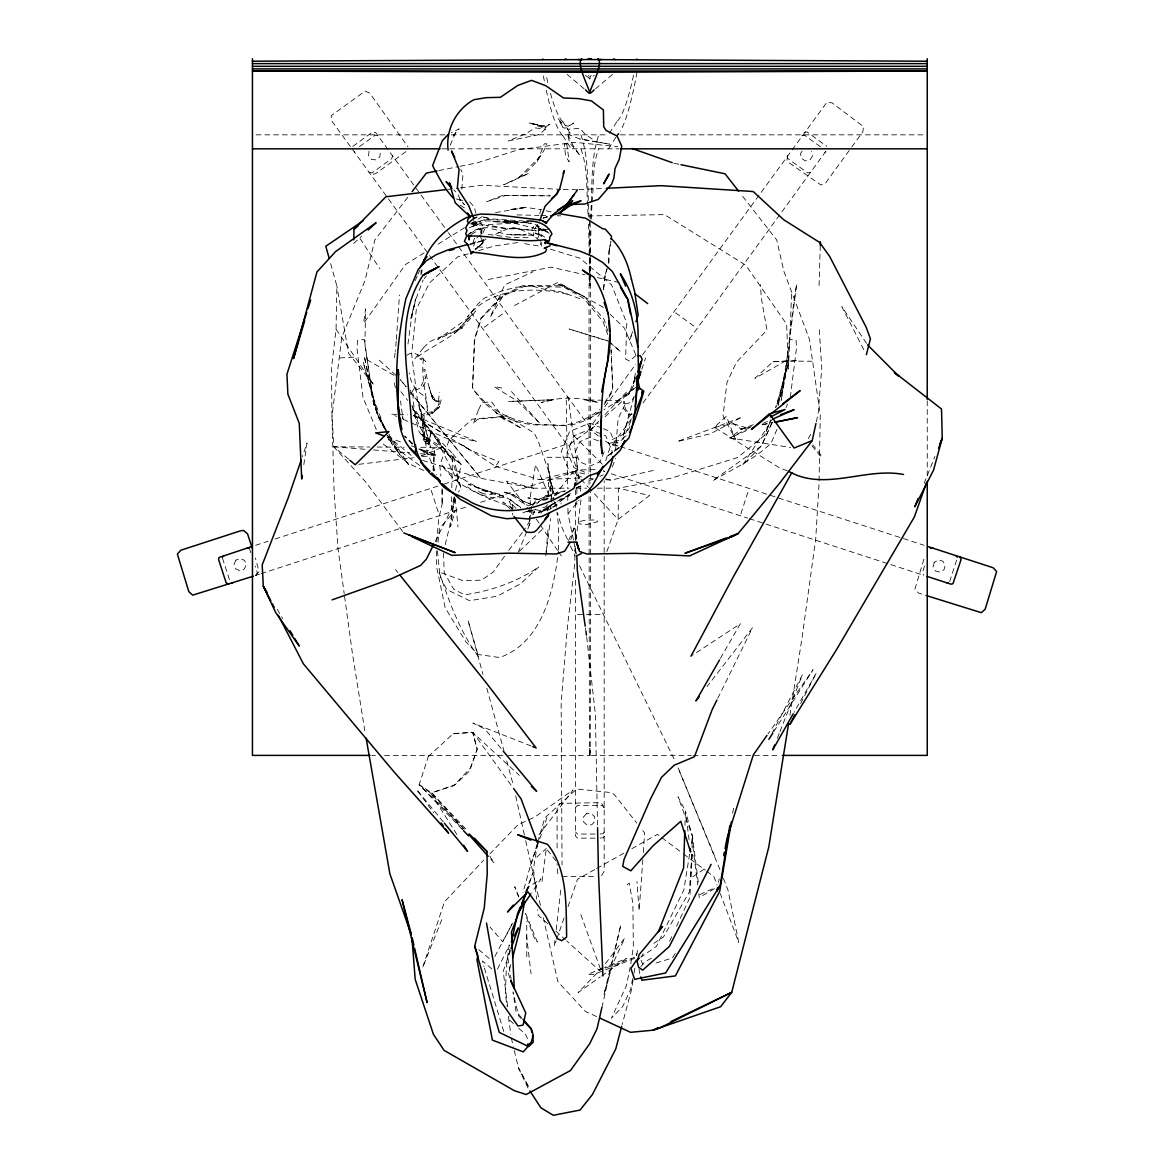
<?xml version="1.0" encoding="UTF-8"?>
<svg xmlns="http://www.w3.org/2000/svg" width="1174" height="1174" viewBox="0 0 1174 1174"><rect width="100%" height="100%" fill="white"/><g stroke="black" fill="none" stroke-linecap="round" stroke-linejoin="round"><path stroke-width="0.75" stroke-dasharray="5 3.75" d="M436.655 550.899L436.64 566.954L445.166 607.78L465.843 641.752L477.921 654.476L499.698 657.528C542.124 642.325 553.541 591.784 558.354 551.985M528.417 222.913L504.233 220.624L544.076 230.706L544.076 227.932L543.826 229.634L548.684 229.268M575.201 546.556L574.732 564.166L567.482 626.534L561.157 702.595L562.038 864.915M576.83 504.893L576.845 501.225M576.86 493.902L576.874 486.579M576.889 484.745L576.948 457.288L543.489 457.302M589.906 285.575L590.038 272.794M590.067 270.959L590.317 254.89M402.697 531.484L366.083 482.397L333.768 446.78L331.875 412.456L331.552 367.389L336.072 329.307L336.85 285.884L330.129 261.773M590.346 253.114L590.992 227.609M451.608 496.734L451.344 509.355L434.424 543.107M451.799 487.724L452.518 453.487L434.16 434.629L411.766 407.936M526.788 956.619L526.744 921.341M442.099 488.751L442.143 504.937L442.084 487.063M548.346 495.516L548.698 482.455L551.105 496.837M590.243 222.517L589.73 240.861A177.421 11.021 90 0 0 589.216 271.121M433.749 471.009L434.336 450.655L432.971 471.625M819.07 285.531L820.274 245.439M684.97 825.278L685.44 811.043L678.029 796.764L692.484 836.314L698.486 884.007M590.346 219.054C592.973 191.289 589.686 161.249 598.799 134.834M591.329 219.054L591.99 203.616M480.797 233.01L480.914 230.075L473.768 222.781M481.267 232.657L481.384 229.81L475.397 221.431M537.692 224.674L539.013 234.374L537.134 224.982M691.691 854.54L690.65 878.225L705.266 868.334M692 847.246L692.484 836.314L685.44 811.043L689.05 839.557M588.115 215.957L664.484 214.622L745.842 265.236L786.639 324.259L788.458 369.032L791.628 293.309M529.973 507.491L529.136 525.776L527.757 529.122M530.061 505.656L530.56 494.68L535.564 464.669L552.015 502.223M420.996 274.863L421.231 270.064M592.078 201.899C594.117 184.421 591.975 165.108 598.828 148.819M692.205 854.29L689.857 897.611L676.356 926.712M558.457 550.18L558.531 525.688L556.975 512.231M550.767 508.636L550.973 505.568L549.667 507.843L561.377 503.69M642.838 859.573L639.126 910.745L636.954 881.571M643.308 852.471L644.614 832.924L641.224 828.653M396.254 341.252L395.3 351.378M396.372 339.477L399.468 295.041M461.852 189.293L462.996 173.825L460.751 169.35M692.044 854.246L689.285 891.991L663.413 937.028L652.069 944.498M546.101 552.323L548.302 526.304M436.655 541.977L438.709 519.128L442.158 503.866M438.562 400.98L439.384 392.204M369.076 151.064L368.563 155.746L371.512 159.4L376.179 159.913L379.848 156.964L380.347 152.297M438.005 542.124L439.546 528.212L455.292 510.529L450.567 526.656L454.91 495.076M554.92 940.653L554.289 946.068L556.08 940.917M556.168 929.852L561.128 886.605M394.537 357.762L395.11 352.978M421.657 273.19L422.053 269.961M509.164 944.791L506.332 968.007L505.378 994.217L507.036 1006.456M576.067 539.512L581.101 498.95M531.587 506.317L529.136 525.776L530.927 520.933M545.807 555.786L550.591 518.57M790.307 397.326L796.456 348.355L796.119 340.284L789.618 339.242L796.691 284.079C789.354 324.89 789.383 368.005 775.955 407.349M542.036 881.395L546.292 848.523L555.772 860.762M407.965 344.055L410.856 322.468L415.581 298.959L410.695 319.005L416.124 298.504L423.11 279.984M789.412 343.909L781.194 400.378L788.635 356.749L778.024 405.118M303.831 464.625L307.03 443.024L302.349 456.701M630.834 963.605L633.329 946.934L632.889 903.452L629.235 883.053L625.346 886.341M633.021 980.231L631.715 989.08L622.161 1024.594M634.077 973.158L634.855 967.846M636.704 955.475L637.482 950.162L636.572 955.489M789.926 715.23L802.224 636.66L815.754 538.572L818.997 484.407L820.274 414.906L809.444 339.227L783.924 271.517L776.733 239.966L740.794 193.945M537.545 843.71L533.495 868.643L536.577 899.079M689.593 854.173L683.84 889.892L656.486 946.361L640.755 957.265M691.325 843.46L692.484 836.314L692.704 845.265L697.679 884.873M454.617 496.822L449.642 526.642L444.726 546.614M632.566 978.588L630.717 989.256L622.675 1006.529L611.39 1018.24L626.344 985.808L630.233 966.98M718.488 882.334L719.192 878.783M509.854 949.384L507.916 958.336L511.13 979.512M454 497.262L451.344 509.355L456.011 498.319M455.512 490.35L461.206 464.434L452.518 453.487L460.678 487.283L458.682 492.009M816.312 421.833L818.175 413.307L821.771 368.137L819.217 329.013M732.547 813.2L733.706 807.903M601.895 1007.512L620.826 924.863L603.832 995.038L612.74 963.825L624.788 937.997L604.184 965.321M547.51 510.91L548.772 505.656M480.68 235.945L482.47 228.534L481.179 233.435M778.23 405.25L788.59 362.898L775.662 407.642M633.931 397.135L622.954 436.699L629.132 416.858L632.889 412.001M510.822 964.573L508.547 973.334L509.809 978.661M575.524 807.448L577.564 805.393L602.13 805.393L604.17 807.448M604.17 832.014L603.157 833.775L596.862 834.054M604.17 836.108L603.157 837.869L596.862 838.148M539.717 213.947L541.405 207.725M547.025 817.574L529.914 867.439L522.944 892.578M570.843 539.6L574.013 527.948L576.537 542.593M537.208 843.93L529.914 867.439M537.721 842.198L544.824 817.867L576.757 789.016L611.346 792.611L614.193 794.505L636.719 822.959M508.342 755.396L589.436 755.396L589.847 748.41L590.258 755.396L691.339 755.396M590.258 755.396L590.654 492.273M462.218 829.343L419.147 784.76L428.363 756.438M605.755 460.619L610.627 445.606L613.21 444.286L924.041 545.279M740.897 513.757L748.498 490.394M923.894 559.235L914.913 589.143L918.42 592.973L927.24 595.834M924.54 566.059L922.368 572.721L923.689 575.304M949.634 581.585L956.678 559.895M614.574 451.55L615.704 448.13L618.14 418.575L625.918 402.902L624.553 403.328L628.648 403.298L631.773 400.892L634.224 396.416M641.738 369.428L645.627 357.909M526.715 890.846L533.011 872.59L525.937 891.374M606.885 551.604L618.111 519.422L618.522 488.164L671.058 478.2L737.595 457.567L764.612 435.305L770.614 420.512L764.612 435.305M510.47 950.412L503.235 971.191L507.74 1007.307M556.681 939.215L565.032 915.221M568.025 906.651L577.564 879.238L595.13 869.362M533.319 514.476L534.522 511.248L533.025 514.344M632.625 331.67L629.44 340.093L632.419 333.489M527.199 890.552L528.461 887.236L540.994 878.812L531.837 892.416M568.598 540.627L574.013 527.948L575.906 535.388M787.314 155.599L787.769 158.461L807.639 172.901L810.5 172.446M824.94 152.576L825.322 151.578M780.622 395.843L783.249 389.034L775.926 407.202M787.578 155.232L786.991 160.398L788.649 162.467L820.949 185.052L825.674 182.909L850.358 148.922M537.31 161.498L544.266 143.8L546.893 143.83C539.35 163.025 523.09 178.11 503.631 184.67L528.828 173.238L518.38 178.257L540.524 155.966M591.094 75.268L589.436 78.981L594.293 75.312M777.349 738.211L779.331 733.192M779.991 731.519L802.458 674.668L772.243 732.87M441.762 919.653L422.625 967.655L444.476 901.837L483.688 860.234M924.158 483.38L934.886 456.569M412.001 405.382L419.074 431.738L423.565 437.491L423.242 434.307L422.42 435.407L423.095 438.959L424.43 439.281L424.68 434.6C416.139 423.242 413.131 407.583 412.925 393.598L415.42 389.973L422.391 387.669L427.204 378.762L425.311 369.869L423.814 369.208L425.56 378.057L425.678 377.309L421.143 385.732M518.145 552.514L527.082 530.795M527.097 890.523L528.461 887.236L524.969 891.36M611.052 454.954L612.358 451.77L605.769 435.848L589.847 429.244L573.925 435.848L567.336 451.77L573.925 467.692L588.247 473.621M604.17 451.77L599.973 461.896L589.847 466.093L579.721 461.896L575.524 451.77L579.721 441.629L589.847 437.432L599.973 441.629M612.212 466.973L615.704 458.52M776.939 429.346L771.303 442.833C754.339 459.724 732.723 469.013 712.457 480.958L761.295 446.032L772.375 422.068M786.081 407.437L787.49 404.061M450.2 145.238L455.776 132.046L453.502 135.553L459.166 128.832L451.447 132.721M415.141 280.821L417.298 275.773M635.251 377.881L628.457 394.728L629.91 391.456L623.071 398.397L629.528 393.628L634.679 383.37L635.428 373.171L633.212 383.986L635.457 379.114M418.017 274.085L419.852 270.064M771.729 423.359L761.295 446.032L742.511 465.271L772.184 419.705M669.62 941.269L671.866 936.412M530.032 520.537L523.751 530.765M482.763 233.244L485.023 228.578L477.642 219.538M717.74 698.369L752.505 627.738L707.056 686.541M537.208 239.041L538.983 235.46L539.233 229.546L538.631 230.676L542.05 227.11M630.966 420.718L623.071 439.281L616.555 443.009L617.862 442.789L615.015 442.29M497.424 969.137L509.487 945.349M800.609 703.564L816.341 672.966L794.094 712.236M474.531 238.073L472.829 243.179L473.562 246.276L476.116 238.938L479.564 235.314M511.82 924.54L502.751 941.783L489.998 927.093M494.87 956.443L512.539 923.102M629.851 426.588C626.887 434.82 617.729 436.464 610.994 440.294M532.952 505.216L535.623 500.418L549.902 495.061L564.87 491.348M808.255 438.606L811.674 432.56M414.525 387.875L411.208 393.231M720.425 658.379L740.368 623.746L692.469 655.224M641.576 956.561L643.176 953.787M607.736 334.487L602.908 321.338L583.801 298.431L564.239 287.263L525.277 285.913L502.898 296.068L490.072 317.42L504.717 284.93L533.069 271.722M436.728 447.397L423.799 452.049L421.378 456.011L442.187 447.338L461.206 464.434L421.378 434.219L442.187 447.338L418.663 447.294M604.698 402.726L612.872 389.372L611.155 349.911M537.252 224.85L533.862 230.353L533.642 236.033L531.954 229.077L534.992 224.616M604.214 404.604L612.755 391.015L611.038 349.867M773.798 731.593L813.068 669.679L768.016 733.926M609.365 133.381L616.878 121.656M608.47 148.819L616.937 135.597M675.285 953.449L672.306 958.013L653.83 963.678M802.15 151.153L800.433 153.779L801.387 158.373L805.32 160.941L809.928 159.987L812.496 156.054L811.542 151.446M504.541 556.227L493.036 572.281L481.34 580.161L463.216 580.763L439.105 572.002C449.084 601.602 459.841 631.539 478.581 656.912L468.059 620.503L482.969 674.272M508.724 550.386L522.65 532.115M411.678 423.051L463.759 445.812L495.487 466.327L498.803 461.734L469.556 449.847L412.749 415.053L476.952 441.629L443.655 433.793L412.749 415.053M600.692 412.47L589.568 428.231L590.405 430.095L601.763 438.357M604.889 406.688L635.809 364.131M642.545 354.856L826.848 102.343L831.97 102.842L863.448 126.572L862.861 131.723L851.385 147.528M631.392 418.971L612.314 444.755L610.275 444.535L603.187 439.384M643 402.99L827.347 149.259M538.998 834.802L573.132 789.941L535.373 816.693L517.91 824.882L490.028 853.689M407.73 197.32L374.844 240.039L364.967 280.63L341.795 337.276L331.948 416.521L334.076 490.541L337.98 548.302L344.202 593.692M540.744 513.17L547.539 504.526M640.931 966.657L644.79 961.799L652.612 957.632M573.484 540.04L568.011 513.801L579.105 499.948M424.21 278.634L426.426 275.963M598.711 421.173L588.761 431.606L598.27 422.978M604.933 414.657L628.56 389.9M502.898 296.068L481.369 318.315L474.736 339.491L472.579 387.934C487.856 413.835 519.422 427.776 548.889 424.592C566.939 427.879 585.65 420.952 599.679 409.638M603.098 966.76L578.092 992.617L600.075 977.091M601.616 875.672L604.17 871.152L604.17 480.753M519.466 551.237L543.283 528.432M536.738 503.866L539.306 501.415L536.533 503.734M353.741 243.429L361.621 236.121M787.343 470.877L779.096 467.575L714.379 427.336L726.354 416.271L735.408 439.325L723.008 415.757L726.985 382.475L736.406 362.238L766.974 330.099L761.339 298.137L760.4 284.636M475.661 249.358L483.072 242.534L476.086 249.064M796.53 360.506L772.947 361.783L754.926 378.322L785.303 361.137L811.909 361.225M428.246 756.614L453.369 733.545L472.784 732.312L512.48 787.006M536.782 857.167L546.292 848.523M605.05 416.814L622.704 400.774L584.608 399.806L598.652 402.638C579.677 396.768 560.233 396.592 541.273 402.55L553.702 399.747L508.562 401.464L553.702 399.747M612.49 74.446L595.556 88.798M475.132 249.211L482.793 243.018L483.277 239.496L482.866 243.4L475.631 248.976M804.161 132.413L807.022 131.958L826.892 146.398M801.754 135.729L804.616 135.274L823.062 148.687M618.889 447.294L606.797 456.525L619.623 447.749M471.464 234.404L481.237 228.534L487.43 227.741C480.137 227.418 472.99 230.075 467.575 234.947M469.497 233.714L478.449 228.989M552.91 507.388L571.254 492.875L560.937 500.095L569.772 495.311L552.631 503.807L538.279 512.862L550.048 507.638L541.933 510.837L535.52 509.677L527.199 511.424L535.52 509.677L528.828 510.705M753.326 424.724L741.41 429.112L729.846 437.931L790.601 447.47M633.667 388.814L614.486 403.225L604.038 409.609M486.036 238.953L482.896 241.286L481.81 243.708L482.411 240.435L480.313 236.708M636 355.458L629.66 361.064L625.595 359.068L626.784 323.114L611.551 284.827L579.927 258.207L550.357 249.137M635.618 387.537L614.486 403.225L622.704 400.774M352.802 146.398L372.672 131.958L375.533 132.413L447.338 231.234M359.464 146.618L375.078 135.274L377.94 135.729M405.94 151.637L376.135 173.297L373.655 174.222L368.93 172.079M484.202 327.267L504.086 312.827M626.138 435.803L620.958 439.546L615.895 441.277M561.407 498.422L553.409 504.174L542.902 507.74M607.765 331.083L604.258 319.577L584.52 296.758L563.681 285.84L523.281 285.429L501.562 295.907L480.812 318.301L474.355 339.535L472.579 387.934C490.204 413.409 522.841 426.72 553.306 424.724C570.124 428.334 587.602 421.466 600.413 410.636M601.543 976.064L626.446 958.468L604.61 967.435M256.005 575.304L257.326 572.721L255.154 566.059M255.58 575.451L259.087 571.621L255.374 557.929M424.122 252.865L405.558 264.473L363.661 323.305L365.569 308.85L364.938 343.733L373.596 403.768L379.055 418.839L385.351 429.743M438.063 244.177L464.376 227.741M470.569 223.882L486.036 214.226M589.099 418.736L602.541 410.518M406.762 355.311L409.99 353.418L414.143 353.169L419.632 355.575L425.707 361.475L419.793 358.892L423.917 356.984C420.219 375.225 426.47 393.011 427.688 411.105L425.237 396.372C416.403 392.043 410.152 382.885 409.565 373.024M714.526 888.689L699.264 897.479L698.809 893.869M596.715 868.466L623.849 853.204M631.832 848.714L657.367 834.362L660.272 836.534M526.832 511.893L529.136 510.631M514.461 305.548L557.973 282.303L602.409 306.796L604.992 309.29M427.894 443.611L425.766 443.728L425.179 440.309M749.335 427.894L729.846 437.931L749.628 429.229M531.807 504.556L551.296 495.149L547.891 463.539L553.541 499.537M495.516 234.301L506.596 229.253L513.552 227.551C522.459 229.766 531.426 233.743 538.528 239.511M699.821 894.603L713.939 888.131M762.821 423.432L771.069 419.808M589.847 480.43L593.222 479.036M599.973 476.233L603.363 474.839M602.937 968.124L587.807 974.332L594.044 974.361L635.662 957.94M502.677 195.354L486.418 201.811L505.979 195.398L550.254 195.853L502.677 195.354L505.979 195.398M608.998 443.699L612.593 442.407M576.258 487.944L582.642 485.449L576.243 487.65M522.9 512.833L528.799 510.573M551.457 508.503C543.973 512.26 534.742 513.405 526.832 510.719M634.752 957.236L599.283 970.355L566.704 940.932M475.778 222.282L490.541 218.804L523.178 220.961M255.653 545.279L268.098 541.243M275.068 538.983L442.275 484.657M443.992 484.099L566.484 444.286L569.067 445.606L576.654 468.969L575.348 471.552L479.843 502.575M255.829 575.363L259.527 574.159M261.039 573.675L468.382 506.302M468.837 245.117L484.466 240.127L469.218 244.104M543.489 218.071L546.967 216.985M543.18 218.173L547.466 216.838M468.191 253.819L457.669 256.945L429.493 282.949L416.344 309.173L411.648 354.137L417.577 401.435L430.609 447.47L418.663 401.978L427.292 452.636L436.39 474.531M478.698 250.693L494.459 245.997L517.866 242.548M714.379 427.336L733.222 423.726L741.41 429.112L751.448 426.676M565.53 490.747L545.484 495.575L544.34 497.101L545.367 495.824L544.795 496.646L557.004 494.371M471.317 223.808L484.965 219.626L500.432 220.052M495.487 466.327L539.35 479.667L573.587 471.346L587.866 474.692M543.709 217.63L547.172 216.808M605.623 479.74L611.067 480.122L656.78 469.659M495.589 212.611L526.04 207.387L541.346 209.75M741.41 429.112L750.171 427.321M762.454 424.827L772.962 422.669M438.768 170.612L458.227 166.664M460.003 166.312L477.701 162.731L518.453 149.729L574.717 142.362L617.759 146.618M488.193 279.485L551.105 267.173L584.916 274.804M762.073 424.592L772.697 422.523M547.187 499.698L543.856 500.197L527.83 497.893L540.876 499.698L554.055 498.158M617.891 445.827L611.199 445.518M447.646 189.41L458.55 188.104M460.369 187.884L482.162 185.287L560.658 189.381M358.818 464.317L413.175 457.831M422.244 456.745L436.743 455.013L418.061 448.263M453.252 733.735L472.682 732.488L519.348 775.383M539.35 479.667L580.25 477.935M479.418 225.085L517.969 222.913L504.233 220.624L531.866 223.236M339.858 357.938L355.311 357.087M772.947 361.783L785.303 361.137M577.08 189.689L562.478 189.484M578.914 189.601L602.658 188.471M503.984 497.321C490.849 499.493 477.891 494.665 467.369 486.799M256.093 134.834L445.871 134.834M451.286 134.834L607.971 134.834M620.371 134.834L925.42 134.834M441.923 148.819L449.216 148.819M449.701 148.819L618.801 148.819M595.115 469.629L576.537 469.908L575.524 471.669L575.524 480.812M422.611 460.384L480.753 478.302L533.554 488.208L568.95 488.193M576.038 488.179L586.662 488.179M597.273 488.179L618.522 488.164L649.486 495.531L618.111 519.422L589.656 488.707M577.564 614.589L584.579 614.589M586.34 614.589L602.13 614.589M371.791 755.396L375.431 755.396M384.544 755.396L502.927 755.396M693.159 755.396L780.578 755.396M595.115 834.054L577.564 834.054L575.524 832.014M595.115 838.148L577.564 838.148L575.524 836.108L575.524 576.889M562.214 876.376L595.79 876.376M348.502 459.122L333.768 446.78L369.898 447.001M377.118 447.045L404.208 447.206M522.401 195.764L528.007 195.867M517.044 214.901L538.925 215.385M540.744 215.414L548.038 215.576M557.151 215.781L560.79 215.855M396.827 414.437L391.514 414.231L396.563 416.447M398.602 414.51L407.437 414.848M543.254 497.732L551.017 498.612M488.281 234.374L511.571 237.486L531.69 237.735M589.319 478.581L592.943 478.831M333.768 446.78L366.288 449.378M373.508 449.965L409.638 452.841M420.483 453.722L436.743 455.013L423.799 452.049M477.524 246.775L486.491 247.567M533.334 235.211L510.895 234.844L526.245 234.771L506.933 234.345L494.489 231.337M523.369 221.343L527.977 221.93M525.394 222.693L486.711 220.859L468.969 227.859L477.921 224.014L474.648 225.159L471.654 224.19M528.227 223.104L531.059 223.53M524.661 243.664L541.654 246.481M596.363 141.863L609.776 144.153L579.927 138.987L569.713 134.951L567.071 127.981L567.585 129.272L580 128.377L585.092 134.203L596.363 141.863L579.927 138.987M501.768 387.992L494.049 386.628L517.558 401.17L539.996 423.521L509.428 389.269M567.218 294.087C533.554 286.691 490.644 287.351 467.443 316.936L477.598 304.404L484.084 298.24L502.237 290.77L516.164 287.248L532.292 285.898L539.233 288.334L560.658 291.739L580.925 299.062M472.08 222.884L476.527 223.735L474.501 222.634L473.68 220.609M632.14 414.554L628.721 413.879L629.748 414.671L625.331 408.831L624.377 401.347L623.482 401.757L623.673 408.523L628.971 415.464M491.877 228.842L501.738 231.161M673.92 163.245L679.203 164.345M546.262 210.836L551.178 211.922M597.375 277.607L620.518 282.831M605.711 478.86L611.067 480.122M426.103 440.47L429.053 441.835M533.554 488.208L506.39 481.12L528.476 509.134M537.575 233.919L545.103 237.486L541.214 234.58L535.021 233.039L541.419 236.605M462.761 200.519L459.401 199.507L464.42 204.628L460.135 199.477L457.508 193.607L453.795 189.836M504.703 492.185L513.772 494.944L523.046 501.078L532.82 505.04L523.046 501.078L513.713 495.002L504.703 492.185C514.271 494.019 519.95 503.47 529.298 505.774M607.09 340.636L569.111 328.984L608.176 341.15M733.222 423.726L746.136 427.718M456.187 198.876L464.112 201.341M563.681 285.84L556.799 283.668L584.52 296.758M611.258 473.797L747.618 518.101M749.364 518.659L923.865 575.363M545.866 231.058L544.34 230.53L548.757 233.083L546.952 232.056M387.523 437.212L402.799 442.745M411.282 445.812L416.374 447.646M531.132 746.004L472.902 723.081L484.789 728.907L502.09 749.716M601.675 428.011L589.847 423.11L569.581 431.504L561.187 451.77L569.581 472.036L581.409 476.938M603.363 428.701L610.113 431.504L617.113 448.395M403.284 419.382L410.005 422.317M535.124 224.41L546.101 230.574M596.671 1016.625L585.371 1011.401L557.885 981.625L543.283 917.745M470.407 483.6L482.059 489.382L502.589 495.135L503.455 496.22L492.023 493.696L468.485 484.26L505.172 496.837L510.837 500.168L513.038 508.21M544.076 230.706L537.443 226.92L542.52 231.278M366.919 359.743L394.625 375.651M418.825 448.923L428.936 454.676L419.118 448.453M423.829 470.51L409.256 463.906L381.888 442.98M603.465 470.965L604.346 471.552M464.009 828.873L419.221 784.672L431.856 792.949L465.696 828.903M460.208 205.157L464.522 208.003M467.428 481.868L461.191 477.627L449.73 473.254L441.453 464.625C457.244 488.457 486.315 496.822 511.321 507.447L512.979 509.78M463.759 445.812L469.556 449.847M412.265 444.198L403.695 435.554M419.147 784.76L430.682 793.052L462.776 829.358M675.608 312.827L695.492 327.267M412.705 443.757L405.412 436.346M419.529 465.359L392.938 445.9L388.168 436.17M520.61 507.329L510.206 499.581L520.874 508.181M661.725 837.62L682.021 852.808M683.473 853.894L705.222 870.183M706.675 871.269L713.924 876.684L717.109 885.123M585.4 75.312L590.258 78.981L588.6 75.268M369.194 172.446L372.055 172.901L391.925 158.461L392.38 155.599M426.793 438.372L423.741 435.745L424.43 439.281M584.138 88.798L567.203 74.446M386.98 435.51L414.055 457.743M491.803 968.917L482.426 960.992L483.996 966.701M609.57 342.324L620.65 351.76L608.822 341.164M478.772 949.634L489.631 958.894M513.39 1023.552L509.311 1019.942L508.87 1016.332M518.835 1028.38L525.629 1034.397L528.271 1040.502M379.305 360.257L397.913 377.089M547.7 923.762L538.206 915.177L537.663 909.806M555.845 931.114L565.354 939.699M547.113 231.527L549.153 233.435M510.441 509.252L502.927 502.046L511.321 507.447L512.921 515.151M610.142 314.28L624.348 328.001L636.719 357.013M573.925 435.848L603.216 465.139M521.109 1018.577L518.615 1015.98L513.155 992.881M515.885 508.254L509.149 501.093L512.759 508.371M579.765 478.023L573.587 471.346L554.333 495.868L550.048 479.241L553.761 492.596M580.998 479.359L588.423 487.371M464.229 829.358L431.856 792.949L455.233 784.614L469.453 771.083L477.246 749.159L472.784 732.312M490.6 859.03L494.195 863.066L489.705 855.861M469.659 201.825L474.252 207.02L475.954 213.286M580.895 134.834C590.008 161.249 586.721 191.289 589.348 219.054M580.866 148.819C588.644 169.599 585.973 193.622 588.247 215.634M521.814 1017.931L515.958 1011.269L513.009 991.854M443.229 821.844L416.594 789.471L433.676 812.819M406.131 386.745L400.393 379.701L406.072 386.833M410.724 392.38L480.753 478.302L410.621 392.527M811.924 445.724L819.819 455.527L822.358 456.759L812.819 444.873M395.506 569.595L397.795 572.457M529.577 510.543L535.109 517.543M412.866 409.359L451.741 459.063L460.678 487.283L434.16 434.629L451.741 459.063L412.074 406.175M400.906 391.661L407.598 400.378M448.409 232.716L589.744 427.248L589.289 430.095L569.405 444.535L566.558 444.08L351.349 147.88M350.336 146.486L331.743 120.893L331.156 115.742L365.114 91.073L369.839 93.23L407.994 146.911M536.21 518.952L539.248 523.428M540.26 524.91L557.459 550.283M558.472 551.765L562.522 557.738M336.072 329.307L374.154 385.38L348.561 353.301L336.85 285.884M866.573 343.41L841.846 306.693L864.739 351.481M359.963 238.41L379.862 268.817M387.875 432.546L379.055 418.839L363.206 362.047L377.074 413.468L384.999 429.684M388.858 434.072L408.479 464.522L392.938 445.9L388.477 436.17M562.816 121.656L571.268 134.834M562.757 135.597L571.224 148.819M456.877 834.509L430.682 793.052L453.634 785.802L470.481 767.943L477.143 749.335L472.682 732.488M277.123 609.233L282.655 618.449M388.946 435.98L399.747 454.661L389.284 435.657M385.791 429.317L377.074 413.468L364.248 356.03L373.596 403.768L385.498 429.699M579.53 565.721L675.079 761.016M527.962 1087.931L518.438 1067.9L513.39 1046.724M567.512 539.482L561.495 526.363L557.518 512.95M570.505 546.042L575.011 555.889M387.728 437.139L389.225 440.426L387.317 435.29M540.73 241.389L541.801 243.752L541.405 247.303L540.319 242.989M714.761 856.301L678 767.649L720.733 871.563M376.296 429.493L363.001 397.472L356.999 348.517L357.615 340.401L364.101 339.345L372.657 395.99L386.686 433.588M518.82 896.731L514.711 886.693L518.615 896.863M525.659 913.46L537.281 941.915L534.83 939.288L525.101 913.842M641.092 960.2L643.088 965.131M723.389 878.343L728.027 890.215L738.754 942.414L720.293 893.546M354.372 151.578L354.753 152.576M580.866 914.693L600.486 969.122M574.761 550.092L575.759 552.939M473.841 223.97L474.56 226.054M431.196 490.394L438.797 513.757M249.739 549.359L250.81 552.705M222.473 558.222L230.06 581.585M484.392 968.124L503.91 1031.858M554.04 501.21L555.522 506.243M589.436 755.396L589.04 495.927M486.814 688.155L503.895 750.568M506.728 760.972L513.346 785.245M603.906 470.657L604.17 471.669M604.17 807.903L601.616 803.383L599.063 802.678L559.646 803.383L557.092 807.903L557.092 851.634M557.782 873.764L557.092 863.609M394.215 382.959L396.313 391.558M402.183 415.64L403.02 419.074L400.525 401.038M552.661 488.736L548.067 469.673L537.868 440.235L534.126 433.015L507.051 416.08L472.212 419.162L449.26 439.839L439.766 465.271L440.925 476.174M511.292 1037.904L512.965 1044.963M540.436 905.33L525.659 840.701M515.724 795.987L525.262 838.926M573.851 541.786L576.405 554.04M555.522 502.325L556.388 507.183M638.994 969.078L639.771 973.598M364.85 730.903L352.435 653.58L344.452 595.497M585.444 627.958L585.943 631.539M508.459 1016.933L510.822 1034.411M578.943 479.021L568.245 397.326L566.206 397.017L567.614 488.252M579.897 486.285L580.837 493.55M575.465 533.539L576.317 540.774M526.466 934.944L531.059 973.76M586.662 636.924L595.365 713.939L597.537 825.777M437.418 550.914L440.015 576.346L446.722 589.509L469.585 600.677L497.028 596.231L520.405 583.874L538.895 566.793C517.264 581.981 490.673 591.006 464.625 594.807L453.78 589.348L444.212 572.472L443.493 551.604M551.296 495.149L551.839 500.462M455.248 498.612L458.007 526.95M410.665 389.988L410.988 395.447M588.57 224.19L589.671 274.613M589.407 220.756L589.964 240.861A177.421 11.021 90 0 1 590.287 256.695M567.717 495.56L567.805 501.034M567.923 508.327L568.011 513.801M589.686 276.448L589.788 285.575M927.24 400.789L927.24 477.833M590.654 472.139L590.654 305.651A177.421 11.021 90 0 0 590.507 272.955M590.654 473.973L590.654 483.116M589.04 472.139L589.04 305.651A177.421 11.021 90 0 1 589.187 272.955M589.04 479.462L589.04 484.95M575.524 489.822L575.524 495.413M575.524 502.516L575.524 540.612M575.524 548.361L575.524 553.834M556.153 495.296A6.795 1.159 -14.1 0 1 562.595 492.009M633.52 75.297A1236.604 76.78 -90 0 1 616.878 121.729M562.757 135.656A1248.094 77.484 -90 0 1 545.969 88.784M544.325 80.815A1248.094 77.484 -90 0 1 542.696 72.26M590.317 258.471A177.421 11.021 90 0 1 590.478 271.121M562.816 121.729A1236.604 76.78 -90 0 1 549.858 90.897M547.803 82.591A1236.604 76.78 -90 0 1 546.174 75.297M636.998 72.26A1248.094 77.484 -90 0 1 620.342 131.077M609.438 249.02L608.176 264.898L609.086 261.758L608.851 251.427L610.935 241.33L609.438 249.02M604.874 275.861L603.304 291.284L605.432 274.364L607.721 266.483L604.874 275.861M430.286 435.451L428.657 444.447L431.812 429.302L430.286 435.451M441.204 399.85L438.929 407.407L432.135 413.409L423.256 415.757L424.137 415.053L423.843 428.172L425.061 437.227L427.996 441.057L428.055 444.066L427.116 444.021L426.514 440.602L427.996 441.057L426.588 440.793L426.617 443.831L423.55 440.015L422.082 414.774L427.175 412.426L432.326 411.839L431.284 412.602L438.738 406.072L437.961 406.879L439.59 400.099L441.204 399.85M934.255 562.287L933.022 566.837L935.355 570.916L939.89 572.149L943.969 569.801L945.202 565.266L942.869 561.187L938.334 559.954L934.255 562.287M478.39 410.122L473.298 424.034L477.51 419.206L501.415 417.005L521.828 428.554L495.663 412.47L505.715 420.982L491.671 401.948L481.986 402.594L478.39 410.122M235.901 560.13L233.978 564.415L235.636 568.818L239.936 570.74L244.324 569.082L246.247 564.782L244.588 560.394L240.288 558.472L235.901 560.13M423.3 347.988L414.701 359.097C435.04 343.028 461.646 334.972 475.455 310.978L454.441 333.372L470.891 316.188L437.682 339.374L462.439 327.884L434.512 339.359L429.302 342.06L423.3 347.988M579.09 521.696L578.694 523.795L586.09 524.69L597.507 521.74L596.715 519.803L584.182 520.39L579.09 521.696M586.457 813.699L583.302 817.177L583.537 821.873L587.015 825.029L591.711 824.808L594.866 821.33L594.646 816.634L591.153 813.479L586.457 813.699M548.038 507.579L544.677 510.866L552.631 503.807L548.038 507.579M439.648 406.615L432.135 413.409L439.648 406.615M545.543 129.052L538.969 134.628L508.357 140.953L526.055 133.587L535.021 127.907L545.543 129.052M549.872 124.415L543.679 127.981L528.491 122.624L541.038 125.97L549.872 124.415M573.704 123.094L565.076 128.215L562.684 127.452L560.189 121.083L557.929 118.471L562.331 126.146L560.189 121.083L563.153 124.547L568.055 126.249L573.704 123.094M740.207 417.9L710.446 433.793L677.119 441.615L740.207 417.9M524.264 207.46L509.032 209.779L526.04 207.387L524.264 207.46M514.74 228.372C504.923 230.442 495.751 224.953 486.007 225.643C502.619 229.268 519.466 228.27 536.269 230.852L514.74 228.372M566.807 144.035L564.401 144.006L565.574 156.23L569.185 161.836L566.807 144.035M517.969 222.913L492.258 221.563L517.969 222.913M438.21 401.405L435.774 401.303L432.722 398.837L428.055 383.619L432.722 398.837L435.789 401.024L430.726 392.688L432.722 398.837L438.21 401.405M488.707 218.335L481.692 216.618L488.707 218.335M545.954 127.276L533.069 123.622L545.954 127.276M427.351 440.177L424.357 439.208L427.351 440.177M579.457 154.851L569.449 142.509L567.497 133.469L573.059 145.547L579.457 154.851M519.231 1069.353L518.438 1067.9L529.092 1087.814L519.231 1069.353M481.032 492.816A6.985 1.453 12.2 0 0 492.214 494.269A6.985 1.453 12.2 0 0 483.218 490.732A6.985 1.453 12.2 0 0 481.032 492.816"/><path stroke-width="1.5" d="M601.587 415.611L600.501 436.728M353.8 239.892L353.99 229.282L385.894 196.792L445.841 189.63M820.274 245.439L820.377 241.8M684.794 830.605L683.591 867.968L658.423 931.701L662.562 926.521L639.17 954.579L637.233 961.917L638.568 967.229L642.677 970.135L669.297 946.523L711.106 864.372M636.895 382.475L637.144 375.944M636.719 387.376L635.237 406.571M637.614 347.255C639.83 321.808 634.943 295.07 620.342 273.762L625.639 286.207M611.199 239.408L611.478 236.209L605.241 229.062L602.79 228.798L585.503 218.159L557.87 213.404M527.86 1043.818L527.464 1047.135L523.266 1051.845L492.405 1040.12L476.982 959.701L477.847 955.841L474.707 946.171L484.246 908.074L487.225 873.926L487.005 851.546L474.472 838.221M636.91 380.567L637.35 377.103M469.38 237.72L468.998 235.402L469.13 239.657L468.998 235.402L471.038 235.548M581.805 58.7C573.983 64.849 599.151 104.882 585.518 89.84M717.461 887.676L716.771 891.227L720.205 885.255L729.846 825.557M302.217 475.426L301.689 479.021L299.267 423.33L287.879 394.171L286.94 374.213L306.796 312.196M788.488 724.255L768.765 847.056L731.725 992.309L720.66 1006.705L652.935 1030.214L630.541 1032.313L599.899 1018.122M731.373 821.756L719.677 891.374L675.358 975.932L641.811 980.217L640.799 976.9M524.617 901.324L519.436 931.32L512.627 957.573M542.623 59.507L542.931 58.949M723.683 855.685L724.373 852.133M725.062 848.582L727.146 837.928L753.341 754.853L766.96 735.423M601.66 391.984L607.501 362.15L609.834 335.03M594.176 89.84C580.117 104.53 605.931 65.084 597.889 58.7M511.394 942.223L517.587 913.577L530.824 893.928M726.148 538L684.97 553.277L732.664 536.415L738.167 533.554L779.565 483.277L812.217 440.588L815.93 423.535M423.565 263.211L424.328 259.836L427.087 256.857M601.895 1007.512L597.023 1028.806L589.642 1043.803L570.505 1070.512L526.216 1094.506L514.344 1090.675L444.11 1050.392L433.47 1034.426L415.185 979.38L411.986 938.055M866.368 354.68L870.433 338.787L866.03 326.944L829.578 256.299L819.569 242.387L783.689 219.743L753.18 191.523L661.094 185.668L606.312 188.295M621.706 1026.325L615.778 1048.91L592.43 1094.535L580.044 1110.061L553.306 1115.3L540.862 1107.801L529.944 1090.984M638.451 372.613L642.134 359.156L640.49 355.795L637.497 355.575M422.948 263.71C429.493 242.871 447.661 227.125 466.504 217.63L468.954 216.941M557.988 190.291L557.004 193.725L545.059 206.316L539.791 220.712M304.682 320.766L293.559 358.598L316.951 271.957L335.559 251.603L376.076 222.737L368.196 230.045M638.025 371.909L641.136 361.328L639.375 366.288M636.014 321.647L638.142 314.984L634.664 291.739L631.407 279.207M307.896 308.747L310.655 300.133M612.872 456.686C610.128 476.218 594.426 491.48 576.405 497.747M633.168 417.636L641.708 395.976L642.105 391.382L642.56 392.336M422.963 263.915L424.328 259.836L419.749 268.024M637.291 382.607L640.622 372.73M301.175 460.12L288.276 497.717L262.198 564.914L263.299 586.208L275.817 612.784L299.253 646.067L294.63 638.392M511.086 948.68L518.321 927.9L514.3 935.825M926.491 482.705L914.355 516.986L836.871 649.061L789.853 724.49L794.827 714.834M938.613 448.424L942.252 438.137L941.519 408.992L894.515 372.466M546.512 249.284L545.587 251.764C522.9 263.827 495.105 253.437 470.921 252.161L467.457 244.368M574.966 484.451L575.539 482.896L573.925 488.281C544.164 508.518 504.879 519.172 471.053 502.237C460.325 494.474 442.304 492.009 437.77 478.038L439.957 481.56L431.65 473.063L440.25 481.281M526.568 892.211L511.468 932.009L514.315 988.684L510.69 980.451L525.761 1012.898L523.046 1025.151L517.925 1026.017L500.095 1000.395L486.52 923.102M548.596 515.518L544.868 519.568L549.637 512.833M774.708 744.903L772.727 749.922L793.198 713.807M918.112 498.466L914.766 506.845L933.535 470.143L942.252 438.137L939.567 444.843M636.939 378.586L639.581 372.099L640.872 371.468L637.922 380.259L639.669 388.902L639.302 387.992L643.807 391.191C639.845 404.942 635.75 419.367 629.558 432.443M518.262 911.934L520.302 906.988M521.667 903.701L526.422 892.167M563.08 173.414L564.386 170.524L559.646 189.117L557.004 193.725L551.795 198.391M716.932 700.012L712.075 709.859L694.45 756.746L674.214 765.199L661.52 777.32L650.895 798.159L624.084 859.295L622.719 866.368L630.849 870.814L652.832 845.984L680.788 821.301L690.635 852.031L690.18 848.464M433.617 544.707L426.367 559.176L420.571 565.457L391.955 578.489L332.051 599.885M222.414 557.166L223.794 555.64M690.972 656.207L733.148 577.153L791.863 472.594M719.53 659.949L695.962 700.893L699.293 696.593M622.88 444.095L625.008 440.543L620.43 450.053L597.977 472.696L589.26 475.617L575.025 485.654M569.977 542.637L564.577 551.252L556.285 553.967L508.137 553.174L451.755 555.346L412.045 536.782M720.205 885.255L665.643 972.967L634.635 979.336L630.893 968.447L636.455 960.244L639.316 958.263M768.882 739.341L772.815 733.148M466.401 236.708L464.42 241.345L468.323 244.852M636.763 58.949L637.071 59.507M577.314 190.129L566.191 205.333L573.983 194.825M597.258 474.78L603.363 466.283L592.415 485.61L588.101 490.849L574.57 500.564L542.021 516.384L527.948 518.937L517.323 518.042L506.654 518.717L491.451 515.856L460.34 499.39L442.099 483.688M548.229 515.9L536.87 529.958L534.199 532.027L530.061 532.497L526.128 531.939L514.021 516.531M412.118 191.626L426.367 173.121L436.992 170.964M550.224 245.733L544.178 248.272L546.57 247.465M513.332 905.125L507.506 912.007L527.948 891.873L545.587 915.852L557.371 938.613L561.7 940.697L566.646 937.043C565.971 906.152 567.878 869.45 547.539 844.341L517.661 834.714L530.897 840.188M448.365 134.291L442.304 140.748L432.575 165.622C438.665 176.966 444.315 188.412 453.032 197.892M545.484 223.53L554.128 213.58L567.482 203.938L557.459 210.175M528.579 1046.694L533.319 1042.057L532.585 1035.776M473.195 251.632L470.715 253.907L473.401 251.485M428.187 272.999L430.829 270.607M564.371 59.507L566.191 58.949M353.99 229.282L358.143 225.848M620.987 446.678L628.941 437.887L632.126 427.321L635.09 410.533L638.421 373.67L638.069 347.636L627.987 299.399L612.27 271.414L602.849 262.609L592.195 256.152L579.809 251.104L547.187 242.754M782.603 403.856L800.154 390.634L751.389 429.449L769.425 413.762L794.167 448.028L812.217 440.588M432.531 270.548L435.29 268.538L422.963 275.347C394.713 317.391 407.994 369.282 411.032 416.051C412.441 440.47 416.286 466.548 439.149 480.357M363.206 220.771L325.8 246.261L329.175 258.324M770.438 417.019L785.039 409.506L771.171 413.292M930.542 548.478L932.538 548.053M581.453 553.526L576.772 555.786L577.344 570.608L585.195 626.168M657.851 1027.837L652.935 1030.214L659.832 1027.925L731.725 992.309L670.985 1021.527M772.712 419.089L794.152 409.667L780.534 414.686M729.582 536.738L738.167 533.554L689.564 555.918L634.855 553.35L586.868 553.996L579.53 551.472L576.537 542.593M252.19 546.409L219.01 557.489L218.584 559.484L226.171 582.847L228.754 584.168M253.291 576.185L192.712 595.145L188.867 591.74L177.362 554.04L180.869 550.21L241.022 530.663L243.722 530.516L247.567 533.921L252.205 548.199M570.975 203.983L581.101 200.783L570.006 205.729L559.176 213.184L550.606 215.869M476.659 217.249C471.933 219.039 467.384 223.412 465.608 228.196L467.061 230.427L465.74 233.567L466.797 236.106C492.581 234.859 518.615 243.678 544.648 239.613M449.319 250.561L454.133 249.255M613.503 58.949L615.323 59.507M467.531 244.544L448.409 249.739L436.552 254.538L426.279 260.775L418.252 269.389L405.852 298.768C396.944 341.649 392.424 386.525 401.904 429.479M774.723 422.317L797.498 417.68L776.249 421.833M247.156 548.053L249.152 548.478M231.586 582.95L232.643 582.891M570.99 204.467L584.579 204.027L598.285 199.404L611.551 184.245L613.929 177.964L615.059 168.454L619.256 159.268L621.75 146.104L617.069 136.037L605.975 130.358L603.73 126.733L603.392 109.93L591.403 100.891L578.606 98.616L563.52 97.985L545.881 85.761L531.543 80.36L517.705 85.467L500.388 97.325L486.212 97.662L474.047 99.658C456.128 109.299 445.489 130.123 448.116 150.184M588.35 58.949L591.344 58.949M252.454 61.224L589.847 59.581L927.24 61.224M577.96 59.507L581.497 59.507M598.182 59.507L601.734 59.507M252.454 63.616L927.24 63.616M252.454 66.316L927.24 66.316M252.454 68.914L927.24 68.914M578.166 72.318L581.644 72.318M598.05 72.318L601.528 72.318M252.454 148.819L440.103 148.819M620.62 148.819L927.24 148.819M369.971 755.396L252.454 755.396L252.454 58.7M782.398 755.396L927.24 755.396L927.24 481.296M567.981 542.109L576.507 542.124L578.767 549.315L576.845 542.373M591.417 58.715L588.277 58.715M903.54 474.472C865.37 467.12 824.955 491.657 788.987 471.522M947.051 582.891L948.108 582.95M930.278 548.038L932.978 548.185M526.921 221.079C536.797 220.463 547.876 224.263 551.941 233.949L549.887 236.899L549.285 240.89L548.038 241.536L546.13 240.626L545.206 243.678L544.941 242.255M680.979 164.712L725.077 173.811L738.549 191.069M546.967 243.033L557.151 245.821M927.504 546.409L993.131 567.732L996.638 571.562L985.133 609.262L981.288 612.667L927.24 595.834M927.02 576.39L950.94 584.168L952.95 583.742L961.11 559.484L959.804 556.902M631.994 148.452L672.232 162.658M384.118 435.994L375.636 432.927L388.932 431.577L355.194 464.743L349.837 460.252M408.743 534.83L455.16 552.646L403.768 532.923M532.791 746.664L536.122 747.97L485.875 682.373L400.085 575.304M542.403 221.079L546.746 222.957L541.522 220.198L495.105 214.548L480.577 214.064L471.082 216.06L467.898 219.156L467.428 221.387L468.661 223.221M955.9 555.64L957.28 557.166M634.811 293.749L647.666 303.582M587.822 274.217L582.392 270.064L593.883 277.123C609.629 302.452 613.386 332.844 607.589 361.827C600.912 391.881 600.207 423.007 601.998 453.634L600.574 440.162M894.573 372.877L898.873 376.311L867.557 344.877M416.344 454.323C391.103 434.585 400.07 397.737 398.235 369.707L398.632 374.976M531.338 786.419L536.679 791.32L503.235 751.111M415.053 453.105L409.902 448.219L421.217 460.795M469.116 833.907L487.005 851.546M523.619 1021.16L531.147 1028.908L531.866 1032.342M463.495 830.664L468.558 835.903M451.315 187.326L446.105 181.574L451.388 187.62M469.013 834.758L488.193 856.33M522.988 1019.252L531.191 1028.585L533.289 1035.336L531.22 1042.233L527.361 1045.975L499.273 1032.401L474.707 946.171M470.011 216.662L455.189 202.764L449.319 182.777L451.667 187.312M611.199 238.454C622.293 249.563 628.295 264.311 631.465 279.441M444.388 823.238L467.546 851.399L463.671 845.251M470.495 216.897L467.384 213.081L470.128 217.234M441.145 823.033L443.273 825.953M445.416 828.873L448.615 833.246L394.097 771.978L303.376 663.809L278.326 615.308M513.552 788.473L521.051 798.819L537.516 842.917M266.982 592.356L263.299 586.208L270.812 600.765M290.022 630.717L292.796 635.325M620.444 287.248L626.813 298.372M272.485 603.994L274.158 607.237M454.705 157.316L451.491 150.976L459.063 169.423L457.332 188.045L468.631 205.523L473.753 218.423M638.245 389.915L636.924 383.722M604.111 302.54L608.205 313.986M411.252 934.563L389.885 873.779L366.097 738.05M411.384 934.519L402.066 899.695L427.087 1002.567L414.657 948.475M412.25 937.997L413.85 944.982M415.361 449.906L415.757 451.726L415.552 444.99M627.723 299.957L630.409 313.693M399.747 414.76L397.751 402.374L398.5 407.672M400.305 418.296L400.877 421.833M585.943 631.539L586.457 635.134M608.748 321.001L609.555 331.523M602.952 975.917L598.432 871.622L597.581 827.611M927.24 58.7L927.24 399.233M618.639 133.675A1248.094 77.484 -90 0 1 616.937 135.656M607.134 177.479L603.641 183.819L609.071 174.031L607.134 177.479M572.574 200.651L564.899 208.855L559.176 213.184L572.574 200.651M425.193 273.689L422.963 275.347L439.12 266.542L425.193 273.689M927.24 71.012L589.847 72.26L252.454 71.012L927.24 71.012M548.038 241.536L545.162 239.98L548.038 241.536M429.713 471.346L420.952 462.351L429.713 471.346"/></g></svg>
